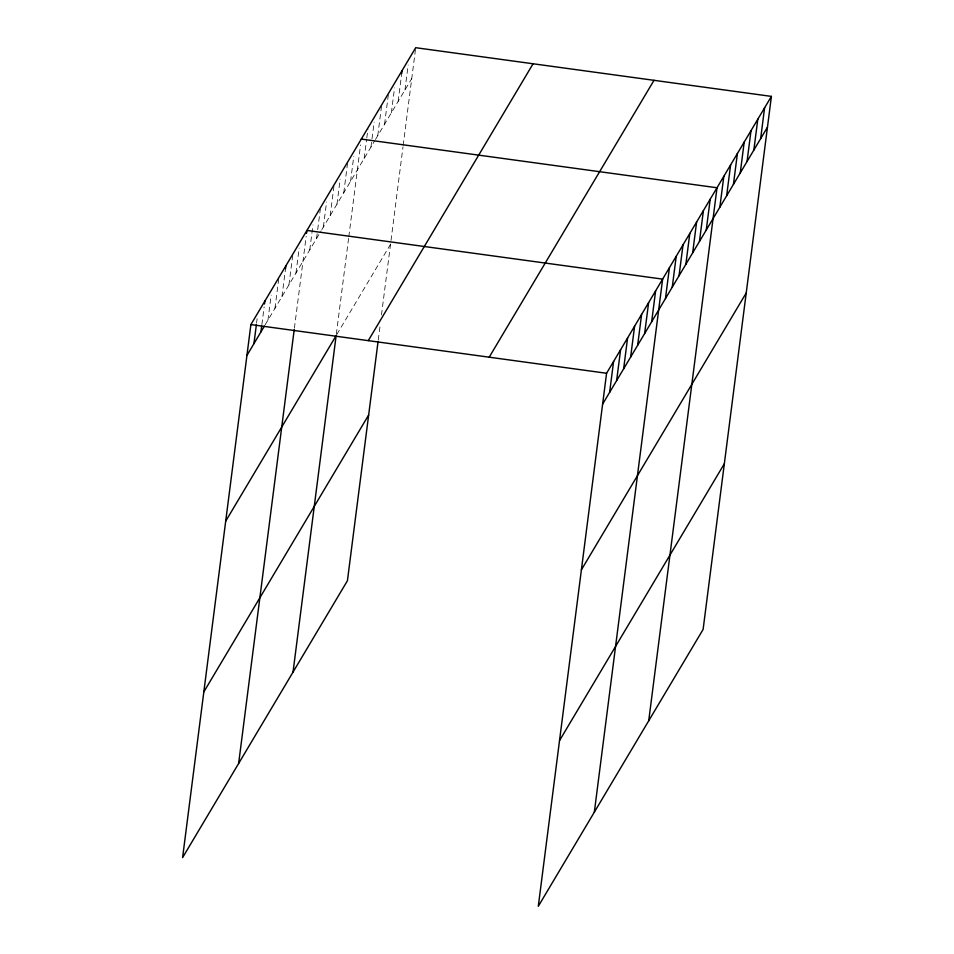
<?xml version="1.0" encoding="UTF-8"?>
<svg xmlns="http://www.w3.org/2000/svg" width="954" height="954" viewBox="0 0 954 954"><rect width="100%" height="100%" fill="white"/><g stroke="black" fill="none" stroke-linecap="round" stroke-linejoin="round"><path stroke-width="0.72" stroke-dasharray="4.77 3.58" d="M256.566 323.096L257.139 318.684M261.885 324.551L264.139 306.914M267.943 320.139L271.151 295.156M274.955 308.369L278.711 278.973M281.955 296.599L285.532 268.682M288.955 284.829L292.723 255.445M295.967 273.071L299.162 248.088M294.404 328.164L306.174 236.318M309.764 249.876L312.972 224.894M316.573 238.452L317.503 231.106M317.694 229.64L320.329 209.069M323.37 227.04L326.566 202.057M330.167 215.616L333.936 186.221M336.965 204.192L340.161 179.209M343.762 192.768L347.53 163.384M350.559 181.355L353.767 156.373M336.321 334.198L348.604 238.25M348.794 236.795L360.564 144.948M364.154 158.507L366.61 139.403M366.789 137.936L367.922 129.112M370.963 147.083L374.159 122.1M377.76 135.671L381.517 106.276M384.557 124.247L388.326 94.851M391.355 112.822L394.551 87.84M398.152 101.398L401.729 73.482M404.949 89.986L408.157 65.003M378.261 339.958L380.157 325.231M381.469 314.927L402.993 146.88M403.184 145.425L415.515 49.167M265.14 324.837L321.104 230.844M321.856 229.568L374.731 140.739M375.494 139.475L411.746 78.562M336.881 334.377L390.52 244.284"/><path stroke-width="1.43" d="M771.404 96.39L606.577 373.264L538.294 906.3L703.11 629.425L771.404 96.39L415.705 47.7L250.89 324.575L182.596 857.61L347.423 580.736L378.082 341.425M253.931 343.667L256.387 324.563M260.943 331.897L261.694 326.018M264.52 303.98L264.89 301.035M285.532 268.682L285.914 265.737M238.643 763.474L294.214 329.619M306.544 233.372L306.926 230.439L662.625 279.117L594.33 812.164M293.033 672.105L336.13 335.653L225.704 521.158M401.729 73.482L402.111 70.536M609.63 392.356L613.589 361.494M616.642 380.586L620.589 349.724M623.642 368.816L627.589 337.954M630.642 357.046L634.601 326.196M637.654 345.288L641.601 314.426M644.654 333.518L648.613 302.656M651.665 321.748L655.613 290.887M665.463 298.566L669.422 267.704M672.26 287.142L676.219 256.28M679.057 275.718L683.016 244.856M685.866 264.294L689.814 233.432M692.664 252.882L696.611 222.02M699.461 241.457L703.408 210.595M706.258 230.033L710.205 199.171M648.72 720.795L717.014 187.759L361.316 139.069M719.853 207.197L723.812 176.335M726.65 195.773L730.609 164.911M733.447 184.349L737.406 153.487M740.256 172.924L744.203 142.074M747.054 161.512L751.001 130.65M753.851 150.088L757.798 119.226M760.648 138.664L764.595 107.802M246.931 355.437L264.449 326.018M368.268 340.638L533.083 63.763M203.834 691.9L368.649 415.026M489.199 357.19L654.015 80.315M602.63 404.114L767.445 127.24M581.391 569.836L746.219 292.961M559.521 740.578L724.348 463.704M250.89 324.575L606.577 373.264"/></g></svg>
